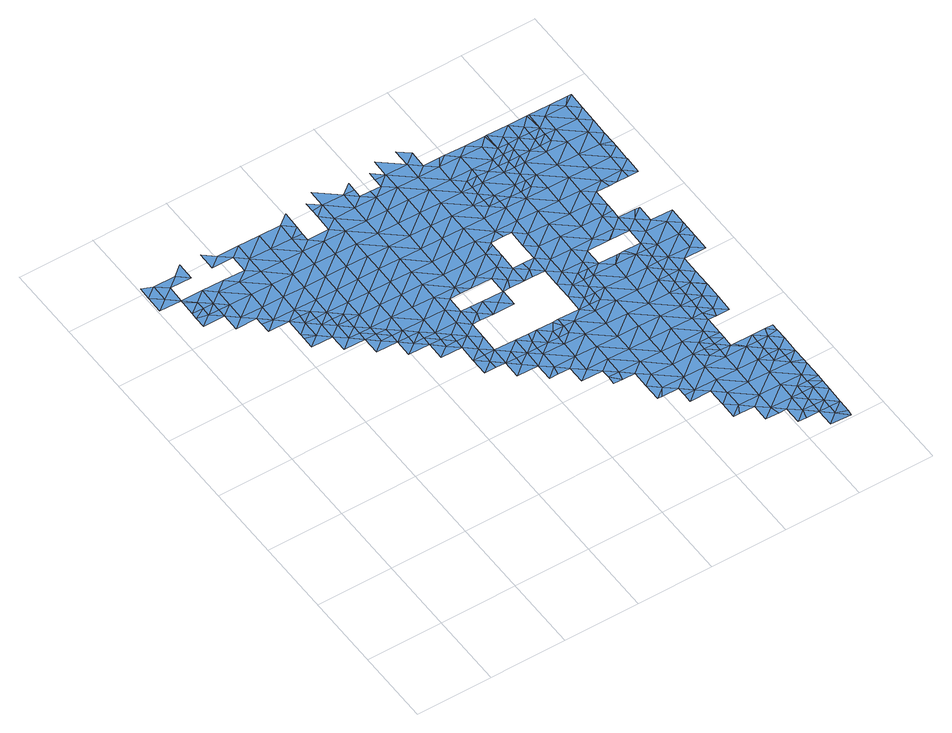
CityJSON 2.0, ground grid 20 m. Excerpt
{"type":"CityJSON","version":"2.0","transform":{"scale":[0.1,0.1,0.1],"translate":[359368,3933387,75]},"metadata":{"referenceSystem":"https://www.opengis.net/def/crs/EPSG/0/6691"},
"CityObjects":{
"waterbody1":{"type":"WaterBody","attributes":{"name":"9","class":"1140","function":"1","WaterBodyRiverFloodingRiskAttribute.description":"5","WaterBodyRiverFloodingRiskAttribute.rankOrg":"1","WaterBodyRiverFloodingRiskAttribute.adminType":"2","WaterBodyRiverFloodingRiskAttribute.scale":"L1"},"geometry":[{"type":"MultiSurface","lod":"1","boundaries":[[[0,1,2]],[[0,3,1]],[[4,1,3]],[[0,2,5]],[[6,3,0]],[[5,6,0]],[[7,8,5]],[[7,9,8]],[[8,9,10]],[[11,3,6]],[[10,12,8]],[[13,5,8]],[[14,15,16]],[[13,8,12]],[[16,17,14]],[[15,18,16]],[[6,19,11]],[[20,14,17]],[[12,20,17]],[[12,21,13]],[[21,12,17]],[[18,22,16]],[[23,24,18]],[[11,19,25]],[[16,26,17]],[[23,27,24]],[[22,26,16]],[[26,21,17]],[[28,13,21]],[[24,22,18]],[[27,29,24]],[[30,28,21]],[[29,31,24]],[[30,21,26]],[[22,24,32]],[[31,29,33]],[[32,24,31]],[[34,30,26]],[[35,28,30]],[[36,37,38]],[[26,22,34]],[[33,39,31]],[[34,22,32]],[[40,35,30]],[[34,40,30]],[[37,36,41]],[[42,43,44]],[[39,42,44]],[[43,45,44]],[[31,39,46]],[[41,47,37]],[[32,31,48]],[[39,44,46]],[[41,35,49]],[[45,50,44]],[[35,40,49]],[[48,31,46]],[[51,52,53]],[[51,54,55]],[[34,32,56]],[[51,53,54]],[[41,49,47]],[[56,32,48]],[[40,34,56]],[[57,49,40]],[[58,55,59]],[[55,54,59]],[[50,58,59]],[[53,60,54]],[[44,50,61]],[[46,44,62]],[[40,56,57]],[[50,59,61]],[[62,44,61]],[[63,64,60]],[[63,65,64]],[[48,46,66]],[[49,57,67]],[[47,49,68]],[[64,65,69]],[[66,46,62]],[[54,60,70]],[[49,67,68]],[[59,54,71]],[[56,48,72]],[[60,64,70]],[[69,73,64]],[[72,48,66]],[[72,74,56]],[[74,67,57]],[[54,70,71]],[[61,59,75]],[[57,56,74]],[[64,76,70]],[[77,78,79]],[[59,71,75]],[[62,61,80]],[[73,77,81]],[[77,79,81]],[[64,73,76]],[[61,75,80]],[[66,62,82]],[[67,74,83]],[[68,67,84]],[[73,81,76]],[[79,85,81]],[[84,67,83]],[[62,80,82]],[[70,76,86]],[[71,70,87]],[[88,89,90]],[[72,66,91]],[[90,89,92]],[[70,86,87]],[[93,94,85]],[[66,82,91]],[[83,74,95]],[[94,88,90]],[[93,88,94]],[[75,71,96]],[[74,72,97]],[[92,98,90]],[[81,85,99]],[[83,100,84]],[[97,72,91]],[[101,83,95]],[[71,87,96]],[[76,81,102]],[[103,94,90]],[[95,74,97]],[[80,75,104]],[[83,101,100]],[[85,94,99]],[[103,90,98]],[[100,105,84]],[[81,99,102]],[[75,96,104]],[[86,76,106]],[[107,99,94]],[[82,80,108]],[[103,107,94]],[[97,109,95]],[[76,102,106]],[[80,104,108]],[[87,86,110]],[[91,82,111]],[[102,99,112]],[[86,106,110]],[[99,107,112]],[[82,108,111]],[[96,87,113]],[[114,109,97]],[[115,106,102]],[[97,91,114]],[[112,115,102]],[[87,110,113]],[[91,111,114]],[[104,96,116]],[[112,107,117]],[[107,118,117]],[[96,113,116]],[[119,112,117]],[[108,120,111]],[[108,104,120]],[[118,121,117]],[[122,109,123]],[[110,106,124]],[[109,114,123]],[[106,115,124]],[[125,126,122]],[[104,116,120]],[[117,127,119]],[[111,128,114]],[[126,125,129]],[[115,130,124]],[[113,110,131]],[[122,123,125]],[[117,121,127]],[[114,132,123]],[[110,124,131]],[[111,120,128]],[[133,127,121]],[[116,113,134]],[[124,130,135]],[[113,131,134]],[[114,128,132]],[[136,133,121]],[[120,116,137]],[[125,123,138]],[[139,131,124]],[[140,124,135]],[[116,134,137]],[[123,132,138]],[[141,127,133]],[[128,120,142]],[[143,125,144]],[[120,137,142]],[[136,141,133]],[[128,145,132]],[[125,138,144]],[[139,124,140]],[[135,146,140]],[[134,131,147]],[[128,142,148]],[[147,131,139]],[[145,128,148]],[[144,138,149]],[[137,134,150]],[[138,132,151]],[[150,134,147]],[[146,152,140]],[[153,154,141]],[[155,156,144]],[[157,139,140]],[[155,144,149]],[[132,145,151]],[[149,138,151]],[[142,137,158]],[[146,141,154]],[[158,137,150]],[[152,146,154]],[[148,142,159]],[[148,160,145]],[[161,149,151]],[[153,162,154]],[[157,140,152]],[[159,142,158]],[[163,151,145]],[[147,139,164]],[[165,152,154]],[[166,161,151]],[[164,139,157]],[[165,154,162]],[[160,148,159]],[[150,147,167]],[[168,157,152]],[[167,147,164]],[[163,145,160]],[[152,165,168]],[[166,151,163]],[[158,150,169]],[[165,162,170]],[[162,171,170]],[[157,172,164]],[[173,174,175]],[[176,157,168]],[[169,150,167]],[[177,160,159]],[[165,170,178]],[[157,176,172]],[[159,158,179]],[[175,180,173]],[[181,166,163]],[[182,166,181]],[[179,158,169]],[[183,182,181]],[[170,171,184]],[[185,178,170]],[[186,174,173]],[[187,174,186]],[[180,188,173]],[[189,184,187]],[[167,164,190]],[[185,170,184]],[[177,159,179]],[[164,172,190]],[[163,160,177]],[[191,181,163]],[[192,186,173]],[[189,187,186]],[[188,192,173]],[[180,193,188]],[[194,185,184]],[[169,167,195]],[[172,196,190]],[[189,194,184]],[[197,198,181]],[[191,163,177]],[[167,190,195]],[[191,197,181]],[[199,200,186]],[[186,192,199]],[[201,190,196]],[[179,169,202]],[[189,186,200]],[[185,203,204]],[[203,185,194]],[[169,195,202]],[[177,179,205]],[[201,206,190]],[[207,191,177]],[[208,195,190]],[[189,209,194]],[[179,202,205]],[[201,204,210]],[[211,197,191]],[[204,203,210]],[[189,200,212]],[[206,208,190]],[[213,212,200]],[[202,195,214]],[[207,177,205]],[[194,215,203]],[[206,201,210]],[[216,217,197]],[[209,189,212]],[[218,219,202]],[[211,216,197]],[[218,202,214]],[[205,202,219]],[[220,191,207]],[[214,195,208]],[[203,221,210]],[[211,191,220]],[[213,222,212]],[[215,194,209]],[[223,224,205]],[[223,205,219]],[[207,205,224]],[[210,225,206]],[[226,209,212]],[[227,214,208]],[[222,226,212]],[[221,203,215]],[[211,220,228]],[[229,220,207]],[[206,230,208]],[[225,210,221]],[[226,231,209]],[[227,208,232]],[[207,224,233]],[[230,232,208]],[[228,220,234]],[[215,209,231]],[[233,224,235]],[[230,206,225]],[[229,207,233]],[[215,236,221]],[[237,238,239]],[[234,220,229]],[[235,240,233]],[[239,241,242]],[[221,243,225]],[[226,244,231]],[[215,231,236]],[[245,232,230]],[[239,238,241]],[[246,247,248]],[[243,221,236]],[[225,249,230]],[[246,242,247]],[[233,250,229]],[[238,251,241]],[[242,241,247]],[[230,252,245]],[[234,229,253]],[[244,254,231]],[[249,225,243]],[[233,240,250]],[[255,248,256]],[[231,257,236]],[[248,247,256]],[[258,255,256]],[[259,241,251]],[[260,254,244]],[[254,257,231]],[[247,241,259]],[[250,240,261]],[[229,262,253]],[[263,230,249]],[[264,258,265]],[[252,230,263]],[[258,256,265]],[[266,264,265]],[[229,250,262]],[[267,247,259]],[[256,247,267]],[[261,268,250]],[[269,266,270]],[[260,271,254]],[[243,236,272]],[[273,274,275]],[[276,256,267]],[[266,265,270]],[[277,269,270]],[[274,252,263]],[[273,252,274]],[[278,256,276]],[[272,236,257]],[[265,256,278]],[[268,261,279]],[[268,280,250]],[[281,253,262]],[[275,282,283]],[[284,285,286]],[[287,270,265]],[[262,250,280]],[[284,277,285]],[[249,243,288]],[[278,287,265]],[[277,270,285]],[[282,275,274]],[[283,289,279]],[[254,290,257]],[[288,243,272]],[[291,271,286]],[[290,254,271]],[[263,292,274]],[[262,280,281]],[[291,286,285]],[[289,283,282]],[[263,249,292]],[[290,293,257]],[[257,294,272]],[[287,295,270]],[[281,280,296]],[[291,297,271]],[[249,288,292]],[[270,298,285]],[[294,257,293]],[[274,299,282]],[[280,300,296]],[[301,289,282]],[[290,271,297]],[[294,302,272]],[[295,298,270]],[[300,280,303]],[[288,272,302]],[[285,304,291]],[[305,301,282]],[[274,292,299]],[[306,295,287]],[[307,290,297]],[[291,308,297]],[[298,304,285]],[[309,292,288]],[[303,310,300]],[[311,296,300]],[[305,282,299]],[[308,312,297]],[[310,311,300]],[[288,302,309]],[[308,291,304]],[[292,313,299]],[[307,297,312]],[[314,309,302]],[[315,301,305]],[[298,295,316]],[[295,306,316]],[[316,317,298]],[[292,309,313]],[[310,318,311]],[[298,319,304]],[[317,319,298]],[[320,308,304]],[[314,321,309]],[[310,322,318]],[[315,305,323]],[[299,313,324]],[[305,299,325]],[[319,320,304]],[[326,313,309]],[[325,299,324]],[[322,327,318]],[[323,305,325]],[[326,309,321]],[[311,318,328]],[[327,328,318]],[[329,324,313]],[[330,327,331]],[[326,329,313]],[[330,323,325]],[[331,323,330]],[[321,332,326]],[[328,327,333]],[[334,333,327]],[[335,325,324]],[[330,334,327]],[[332,336,326]],[[337,324,329]],[[338,329,326]],[[335,324,337]],[[330,325,335]],[[338,326,336]],[[339,334,330]],[[340,333,334]],[[341,337,329]],[[342,341,329]],[[342,329,338]],[[339,330,335]],[[343,340,334]],[[341,344,337]],[[339,343,334]],[[345,335,337]],[[345,337,344]],[[346,339,335]],[[346,335,345]],[[347,343,339]],[[346,347,339]],[[348,340,343]],[[343,349,348]],[[343,347,349]]]}]},
"waterbody2":{"type":"WaterBody","attributes":{"name":"9","class":"1140","function":"1","WaterBodyRiverFloodingRiskAttribute.description":"5","WaterBodyRiverFloodingRiskAttribute.rankOrg":"2","WaterBodyRiverFloodingRiskAttribute.adminType":"2","WaterBodyRiverFloodingRiskAttribute.scale":"L1"},"geometry":[{"type":"MultiSurface","lod":"1","boundaries":[[[12,10,350]],[[350,351,14]],[[350,14,20]],[[352,10,9]],[[350,352,351]],[[12,350,20]],[[10,352,350]]]}]},
"waterbody3":{"type":"WaterBody","attributes":{"name":"9","class":"1140","function":"1","WaterBodyRiverFloodingRiskAttribute.description":"5","WaterBodyRiverFloodingRiskAttribute.rankOrg":"2","WaterBodyRiverFloodingRiskAttribute.adminType":"2","WaterBodyRiverFloodingRiskAttribute.scale":"L1"},"geometry":[{"type":"MultiSurface","lod":"1","boundaries":[[[353,354,355]],[[43,354,353]],[[354,43,356]],[[353,55,58]],[[42,39,357]],[[33,357,39]],[[357,356,43]],[[354,356,358]],[[354,359,355]],[[357,43,42]],[[45,353,50]],[[58,50,353]],[[51,55,355]],[[52,51,355]],[[52,355,359]],[[355,55,353]],[[45,43,353]],[[33,29,357]],[[29,360,357]],[[360,356,357]],[[361,356,360]],[[358,356,361]]]}]},
"waterbody4":{"type":"WaterBody","attributes":{"name":"9","class":"1140","function":"1","WaterBodyRiverFloodingRiskAttribute.description":"5","WaterBodyRiverFloodingRiskAttribute.rankOrg":"2","WaterBodyRiverFloodingRiskAttribute.adminType":"2","WaterBodyRiverFloodingRiskAttribute.scale":"L1"},"geometry":[{"type":"MultiSurface","lod":"1","boundaries":[[[53,52,362]],[[65,63,362]],[[63,53,362]],[[53,63,60]],[[65,362,363]],[[52,363,362]]]}]},
"waterbody5":{"type":"WaterBody","attributes":{"name":"9","class":"1140","function":"1","WaterBodyRiverFloodingRiskAttribute.description":"5","WaterBodyRiverFloodingRiskAttribute.rankOrg":"2","WaterBodyRiverFloodingRiskAttribute.adminType":"2","WaterBodyRiverFloodingRiskAttribute.scale":"L1"},"geometry":[{"type":"MultiSurface","lod":"1","boundaries":[[[69,65,364]],[[65,365,364]],[[78,364,365]],[[78,77,364]],[[69,364,73]],[[77,73,364]]]}]},
"waterbody6":{"type":"WaterBody","attributes":{"name":"9","class":"1140","function":"1","WaterBodyRiverFloodingRiskAttribute.description":"5","WaterBodyRiverFloodingRiskAttribute.rankOrg":"2","WaterBodyRiverFloodingRiskAttribute.adminType":"2","WaterBodyRiverFloodingRiskAttribute.scale":"L1"},"geometry":[{"type":"MultiSurface","lod":"1","boundaries":[[[88,93,366]],[[366,367,88]],[[79,78,366]],[[79,93,85]],[[78,367,366]],[[366,93,79]]]}]},
"waterbody7":{"type":"WaterBody","attributes":{"name":"9","class":"1140","function":"1","WaterBodyRiverFloodingRiskAttribute.description":"5","WaterBodyRiverFloodingRiskAttribute.rankOrg":"2","WaterBodyRiverFloodingRiskAttribute.adminType":"2","WaterBodyRiverFloodingRiskAttribute.scale":"L1"},"geometry":[{"type":"MultiSurface","lod":"1","boundaries":[[[92,89,368]],[[98,92,368]],[[89,369,368]],[[370,368,369]],[[371,368,370]],[[98,368,371]]]}]},
"waterbody8":{"type":"WaterBody","attributes":{"name":"9","class":"1140","function":"1","WaterBodyRiverFloodingRiskAttribute.description":"5","WaterBodyRiverFloodingRiskAttribute.rankOrg":"1","WaterBodyRiverFloodingRiskAttribute.adminType":"2","WaterBodyRiverFloodingRiskAttribute.scale":"L1"},"geometry":[{"type":"MultiSurface","lod":"1","boundaries":[[[372,373,374]],[[375,376,377]],[[378,377,376]],[[374,98,371]],[[378,379,380]],[[381,382,383]],[[377,378,384]],[[376,382,379]],[[382,376,375]],[[383,382,375]],[[383,385,373]],[[371,372,374]],[[383,375,386]],[[386,385,383]],[[385,98,374]],[[383,373,381]],[[379,378,376]],[[385,374,373]]]}]},
"waterbody9":{"type":"WaterBody","attributes":{"name":"9","class":"1140","function":"1","WaterBodyRiverFloodingRiskAttribute.description":"5","WaterBodyRiverFloodingRiskAttribute.rankOrg":"2","WaterBodyRiverFloodingRiskAttribute.adminType":"2","WaterBodyRiverFloodingRiskAttribute.scale":"L1"},"geometry":[{"type":"MultiSurface","lod":"1","boundaries":[[[387,388,389]],[[388,387,390]],[[391,390,387]],[[390,391,392]],[[391,393,392]],[[391,394,393]],[[391,395,394]],[[396,395,391]],[[396,397,395]],[[396,387,398]],[[399,395,397]],[[400,395,399]],[[400,401,395]],[[394,395,401]],[[402,394,401]],[[403,394,402]],[[394,403,404]],[[405,404,403]],[[406,407,393]],[[393,407,408]],[[407,409,408]],[[408,409,410]],[[408,410,411]],[[411,410,412]],[[412,410,413]],[[414,413,415]],[[415,416,417]],[[418,419,416]],[[420,421,422]],[[420,422,423]],[[423,422,424]],[[425,258,264]],[[264,266,425]],[[426,425,266]],[[427,428,426]],[[428,429,430]],[[199,192,430]],[[188,193,419]],[[430,429,222]],[[431,432,433]],[[222,429,434]],[[426,266,269]],[[269,277,426]],[[427,426,277]],[[427,277,284]],[[427,429,428]],[[435,434,429]],[[435,429,427]],[[435,427,436]],[[436,427,286]],[[284,286,427]],[[423,424,437]],[[438,423,439]],[[439,423,437]],[[402,439,437]],[[398,387,389]],[[440,388,390]],[[387,396,391]],[[441,440,442]],[[390,443,440]],[[444,445,446]],[[393,408,392]],[[394,404,393]],[[379,431,380]],[[447,384,378]],[[439,401,448]],[[439,402,401]],[[449,450,451]],[[451,450,437]],[[452,451,437]],[[424,452,437]],[[453,454,455]],[[455,456,453]],[[457,458,420]],[[457,420,456]],[[456,420,459]],[[440,443,442]],[[411,460,443]],[[444,460,445]],[[444,433,461]],[[461,433,462]],[[462,463,464]],[[465,464,463]],[[466,465,463]],[[371,467,468]],[[467,466,468]],[[400,469,448]],[[470,448,469]],[[470,438,448]],[[470,471,438]],[[471,470,472]],[[420,423,459]],[[442,473,441]],[[474,472,470]],[[471,475,476]],[[471,476,438]],[[476,459,438]],[[476,453,459]],[[476,477,453]],[[476,478,477]],[[479,480,477]],[[481,480,479]],[[482,480,481]],[[483,480,482]],[[430,222,213]],[[213,199,430]],[[200,199,213]],[[180,175,484]],[[193,416,419]],[[447,175,384]],[[447,484,175]],[[378,380,447]],[[447,380,446]],[[412,414,460]],[[445,460,414]],[[414,415,445]],[[417,445,415]],[[380,431,446]],[[446,431,433]],[[446,433,444]],[[425,485,258]],[[486,487,485]],[[488,242,487]],[[410,409,488]],[[407,489,409]],[[449,490,450]],[[491,424,422]],[[492,422,421]],[[458,421,420]],[[480,454,453]],[[477,480,453]],[[453,456,459]],[[459,423,438]],[[475,478,476]],[[438,439,448]],[[474,470,469]],[[448,401,400]],[[466,373,468]],[[373,372,468]],[[372,371,468]],[[483,454,480]],[[390,392,443]],[[422,492,493]],[[473,494,441]],[[450,402,437]],[[450,403,402]],[[450,495,403]],[[495,405,403]],[[393,404,406]],[[392,411,443]],[[422,493,491]],[[408,411,392]],[[446,445,417]],[[446,417,447]],[[447,417,484]],[[484,417,416]],[[460,411,412]],[[496,450,490]],[[496,495,450]],[[489,497,409]],[[237,409,497]],[[237,488,409]],[[239,488,237]],[[488,239,242]],[[487,242,246]],[[246,248,487]],[[487,248,485]],[[485,248,255]],[[255,258,485]],[[379,382,431]],[[382,432,431]],[[381,432,382]],[[381,373,432]],[[373,466,432]],[[463,432,466]],[[433,432,463]],[[462,433,463]],[[461,462,498]],[[499,461,498]],[[484,416,193]],[[500,461,499]],[[500,444,461]],[[444,500,460]],[[460,500,443]],[[443,500,442]],[[442,500,499]],[[442,499,473]],[[484,193,180]],[[419,192,188]],[[192,419,430]],[[430,419,428]],[[418,428,419]],[[428,418,426]],[[426,418,425]],[[425,486,485]],[[418,486,425]],[[416,486,418]],[[486,416,415]],[[486,415,413]],[[413,487,486]],[[413,488,487]],[[410,488,413]],[[413,414,412]]]}]},
"waterbody10":{"type":"WaterBody","attributes":{"name":"9","class":"1140","function":"1","WaterBodyRiverFloodingRiskAttribute.description":"5","WaterBodyRiverFloodingRiskAttribute.rankOrg":"1","WaterBodyRiverFloodingRiskAttribute.adminType":"2","WaterBodyRiverFloodingRiskAttribute.scale":"L1"},"geometry":[{"type":"MultiSurface","lod":"1","boundaries":[[[489,407,501]],[[404,405,406]],[[406,405,501]],[[405,495,501]],[[497,489,502]],[[406,501,407]],[[502,501,495]],[[489,501,502]]]}]},
"waterbody11":{"type":"WaterBody","attributes":{"name":"9","class":"1140","function":"1","WaterBodyRiverFloodingRiskAttribute.description":"5","WaterBodyRiverFloodingRiskAttribute.rankOrg":"2","WaterBodyRiverFloodingRiskAttribute.adminType":"2","WaterBodyRiverFloodingRiskAttribute.scale":"L1"},"geometry":[{"type":"MultiSurface","lod":"1","boundaries":[[[503,482,504]],[[505,506,504]],[[507,504,506]],[[508,504,507]],[[503,504,508]],[[482,505,504]]]}]},
"waterbody12":{"type":"WaterBody","attributes":{"name":"9","class":"1140","function":"1","WaterBodyRiverFloodingRiskAttribute.description":"5","WaterBodyRiverFloodingRiskAttribute.rankOrg":"1","WaterBodyRiverFloodingRiskAttribute.adminType":"2","WaterBodyRiverFloodingRiskAttribute.scale":"L1"},"geometry":[{"type":"MultiSurface","lod":"1","boundaries":[[[483,482,509]],[[509,510,511]],[[455,454,511]],[[454,509,511]],[[483,509,454]],[[508,510,509]],[[457,456,511]],[[510,512,511]],[[512,457,511]],[[512,458,457]],[[503,508,509]],[[503,509,482]],[[511,456,455]]]}]},
"waterbody13":{"type":"WaterBody","attributes":{"name":"9","class":"1140","function":"1","WaterBodyRiverFloodingRiskAttribute.description":"5","WaterBodyRiverFloodingRiskAttribute.rankOrg":"2","WaterBodyRiverFloodingRiskAttribute.adminType":"2","WaterBodyRiverFloodingRiskAttribute.scale":"L1"},"geometry":[{"type":"MultiSurface","lod":"1","boundaries":[[[218,214,513]],[[513,214,227]],[[283,514,275]],[[245,273,515]],[[516,513,515]],[[513,232,515]],[[227,232,513]],[[273,275,515]],[[515,275,514]],[[515,514,516]],[[252,273,245]],[[245,515,232]],[[235,516,240]],[[261,240,514]],[[240,516,514]],[[235,223,516]],[[224,223,235]],[[223,219,516]],[[516,219,513]],[[219,218,513]],[[514,279,261]],[[283,279,514]]]}]},
"waterbody14":{"type":"WaterBody","attributes":{"name":"9","class":"1140","function":"1","WaterBodyRiverFloodingRiskAttribute.description":"5","WaterBodyRiverFloodingRiskAttribute.rankOrg":"1","WaterBodyRiverFloodingRiskAttribute.adminType":"2","WaterBodyRiverFloodingRiskAttribute.scale":"L1"},"geometry":[{"type":"MultiSurface","lod":"1","boundaries":[[[517,518,519]],[[519,518,520]],[[520,521,519]],[[519,451,517]],[[449,451,519]],[[449,519,490]],[[519,521,490]],[[521,520,522]],[[424,491,517]],[[452,424,517]],[[517,451,452]],[[491,493,517]],[[493,518,517]]]}]},
"waterbody15":{"type":"WaterBody","attributes":{"name":"9","class":"1140","function":"1","WaterBodyRiverFloodingRiskAttribute.description":"5","WaterBodyRiverFloodingRiskAttribute.rankOrg":"2","WaterBodyRiverFloodingRiskAttribute.adminType":"2","WaterBodyRiverFloodingRiskAttribute.scale":"L1"},"geometry":[{"type":"MultiSurface","lod":"1","boundaries":[[[331,315,323]],[[327,322,523]],[[322,310,523]],[[310,524,301]],[[289,301,524]],[[315,331,523]],[[280,268,303]],[[279,524,268]],[[279,289,524]],[[301,523,310]],[[331,327,523]],[[303,268,524]],[[315,523,301]],[[524,310,303]]]}]}
},
"vertices":[
[31,1156,16],[3,1179,16],[2,1133,16],[32,1202,16],[4,1213,16],[59,1132,16],[60,1178,16],[59,1124,16],[87,1108,16],[58,1086,16],[87,1085,16],[89,1201,16],[115,1085,16],[116,1131,16],[114,1039,16],[114,992,16],[142,1015,16],[143,1061,16],[170,992,16],[117,1177,16],[115,1062,16],[144,1108,16],[199,1014,16],[170,973,16],[198,968,16],[117,1224,16],[200,1060,16],[170,945,16],[172,1130,16],[226,944,16],[200,1107,16],[255,967,16],[256,1013,16],[255,944,16],[256,1060,16],[229,1129,16],[173,1176,16],[202,1199,16],[174,1223,16],[283,944,15],[257,1106,16],[230,1176,16],[283,920,15],[282,897,15],[311,920,15],[311,897,15],[312,966,15],[259,1198,16],[312,1012,15],[258,1152,16],[339,896,15],[338,827,15],[337,804,15],[366,804,15],[366,827,15],[338,850,15],[313,1059,15],[314,1105,15],[338,873,15],[367,873,15],[394,803,15],[368,919,15],[368,965,15],[394,780,15],[422,780,15],[393,757,15],[369,1012,15],[315,1151,15],[315,1197,16],[422,756,15],[423,826,15],[423,872,15],[370,1058,15],[450,756,15],[370,1104,15],[424,918,15],[479,779,15],[450,733,15],[449,710,15],[478,709,15],[425,964,15],[478,732,15],[426,1011,15],[371,1150,15],[372,1196,16],[506,709,15],[479,825,15],[480,871,15],[505,663,14],[504,616,14],[533,639,14],[426,1057,15],[533,616,14],[506,686,14],[534,685,14],[399,1127,15],[481,917,15],[427,1103,15],[561,616,14],[535,732,15],[400,1173,16],[399,1148,16],[535,778,15],[562,662,14],[482,964,15],[401,1219,16],[536,824,15],[563,708,14],[482,1010,15],[456,1126,15],[537,870,15],[483,1056,15],[563,754,15],[538,916,15],[484,1102,15],[564,800,15],[538,963,15],[591,731,14],[583,708,14],[588,754,15],[539,1009,15],[619,707,14],[457,1172,16],[485,1148,15],[593,823,14],[485,1195,16],[457,1192,16],[620,753,14],[540,1055,15],[457,1218,16],[592,800,15],[593,869,14],[540,1101,15],[648,730,14],[594,916,14],[621,800,14],[676,706,14],[595,962,15],[541,1148,15],[650,868,14],[649,822,14],[677,752,14],[596,1008,15],[486,1241,16],[542,1194,16],[597,1100,15],[677,799,14],[651,915,14],[596,1054,15],[570,1170,15],[652,961,15],[598,1147,15],[706,821,14],[694,752,14],[705,775,14],[570,1193,16],[571,1216,16],[707,868,14],[652,1007,15],[653,1053,15],[654,1100,15],[598,1170,15],[733,752,14],[655,1146,15],[708,914,14],[734,798,14],[627,1169,15],[708,960,15],[735,844,14],[709,1006,15],[762,774,14],[755,751,14],[736,890,14],[817,635,13],[789,658,13],[788,612,13],[735,881,14],[710,1099,15],[760,797,14],[710,1052,15],[816,612,13],[655,1192,15],[627,1192,15],[627,1216,15],[790,751,14],[791,797,14],[817,681,13],[789,704,14],[845,634,13],[818,727,14],[764,913,14],[711,1145,15],[845,657,13],[844,611,13],[819,773,14],[765,959,15],[770,890,14],[712,1191,15],[656,1238,15],[846,680,13],[846,704,13],[792,889,14],[766,1005,15],[819,820,14],[791,843,14],[766,1052,15],[821,912,14],[767,1098,15],[822,958,15],[875,772,13],[820,866,14],[740,1168,15],[875,726,13],[874,703,13],[794,982,15],[876,819,13],[741,1214,15],[713,1237,15],[794,1005,15],[794,1028,15],[768,1144,15],[877,865,13],[903,703,13],[795,1051,15],[795,1074,15],[878,911,13],[903,749,13],[822,981,15],[783,1167,15],[824,1143,15],[878,957,14],[932,772,13],[850,981,14],[824,1097,15],[797,1167,15],[823,1074,15],[933,818,13],[1012,424,13],[1032,423,13],[1012,447,13],[852,1073,14],[1040,446,13],[1012,470,13],[933,864,13],[960,748,13],[879,980,14],[1013,493,13],[1041,492,13],[1013,516,13],[934,910,13],[880,1096,14],[1068,423,13],[907,980,14],[853,1166,14],[989,771,13],[1013,539,13],[1042,539,13],[989,817,13],[1014,562,13],[1069,469,13],[963,748,13],[880,1073,14],[881,1142,14],[935,956,14],[1014,585,13],[1042,585,13],[1014,608,13],[1070,515,13],[909,1096,14],[1015,632,13],[1043,631,13],[1017,747,13],[990,863,13],[907,1003,14],[936,1003,14],[908,1026,14],[1070,517,13],[1015,655,13],[1070,561,13],[908,1072,14],[909,1119,14],[905,1165,14],[936,1049,14],[908,1049,14],[1016,678,13],[1044,677,13],[1016,701,13],[1071,608,13],[991,909,13],[937,1072,14],[1017,793,13],[1045,724,13],[992,956,14],[1018,818,13],[1018,840,13],[1100,630,13],[910,1165,14],[1045,770,13],[1101,676,13],[992,1002,14],[938,1141,14],[965,1072,14],[1019,886,13],[937,1118,14],[1101,723,13],[993,1048,14],[1128,607,13],[1061,793,13],[1073,746,13],[1048,908,13],[966,1118,14],[967,1164,14],[1074,792,13],[1048,955,14],[1054,885,13],[993,1071,14],[1129,653,13],[1129,683,13],[994,1140,14],[1129,699,13],[1130,745,13],[1075,885,13],[994,1117,14],[1022,1071,14],[1049,1001,14],[1050,1047,14],[1104,908,13],[1022,1117,14],[1018,1163,14],[1105,954,14],[1050,1093,14],[1022,1094,14],[1105,884,13],[1023,1163,14],[1051,1139,14],[1106,1046,14],[1132,884,13],[1106,1000,14],[1133,930,14],[1107,1092,14],[1080,1162,14],[1134,976,14],[1133,931,14],[1108,1139,14],[1134,992,14],[1134,1023,14],[1135,1069,14],[1136,1115,14],[1126,1161,14],[1137,1161,14],
[86,1062,16],[58,1040,16],[58,1069,16],
[310,874,15],[281,851,15],[309,828,15],[253,875,15],[254,921,15],[225,852,15],[281,805,15],[226,898,15],[225,883,15],
[365,780,15],[337,758,15],
[421,733,15],[393,711,15],
[477,686,14],[449,664,14],
[532,593,14],[504,570,14],[534,570,14],[560,569,14],
[589,569,13],[617,568,13],[589,592,13],[674,614,13],[702,590,13],[717,613,13],[731,590,13],[702,567,13],[730,567,13],[645,568,13],[674,568,13],[646,591,13],[731,613,13],[618,615,13],[653,614,13],
[811,311,13],[783,335,13],[783,289,13],[812,357,13],[868,310,13],[869,356,13],[925,356,13],[925,309,13],[867,264,13],[839,288,13],[839,264,13],[795,288,13],[839,241,13],[895,241,13],[924,263,13],[981,262,13],[981,308,13],[953,332,13],[982,332,13],[954,355,13],[954,378,13],[926,402,13],[983,401,13],[927,448,13],[870,403,13],[870,449,13],[928,494,13],[871,495,13],[872,541,13],[872,588,13],[815,542,13],[929,587,13],[873,634,13],[1093,168,13],[1121,191,13],[1093,214,13],[1037,215,13],[1065,238,13],[986,586,13],[986,632,13],[987,678,13],[930,633,13],[931,679,13],[874,680,13],[702,544,13],[645,545,13],[701,498,13],[951,702,13],[959,702,13],[971,702,13],[1037,261,13],[979,170,13],[980,216,13],[784,381,13],[751,381,13],[756,404,13],[813,404,13],[758,497,13],[814,496,13],[758,543,13],[759,589,13],[923,217,13],[1066,307,13],[1038,308,13],[1066,284,13],[1066,261,13],[1035,123,13],[1063,99,13],[1063,122,13],[1064,145,13],[1092,145,13],[1121,145,13],[1036,169,13],[814,450,13],[700,452,13],[672,475,13],[644,499,13],[639,476,13],[616,476,13],[616,522,13],[560,523,13],[588,546,13],[895,194,13],[923,171,13],[951,147,13],[910,148,13],[728,405,13],[894,148,13],[950,101,13],[978,124,13],[1006,100,13],[986,100,13],[1006,54,13],[1034,77,13],[1027,54,13],[1062,53,13],[1063,76,13],[816,588,13],[985,540,13],[928,540,13],[984,493,13],[984,447,13],[982,378,13],[1067,330,13],[1094,237,13],[1121,203,13],[1122,237,13],[727,382,13],[1010,331,13],[1018,331,13],[1011,377,13],[672,429,13],[728,428,13],[757,451,13],
[982,355,13],[1011,359,13],
[1091,53,13],[1090,29,13],[1062,7,13],[1118,6,10],[1119,21,11],[1119,52,13],
[1091,76,13],[1120,98,13],[1092,122,13],[1120,125,13],
[822,1004,15],[880,1050,14],[879,1004,14],[823,1051,15],
[1094,260,13],[1123,283,13],[1095,307,13],[1123,311,13],[1103,330,13],[1123,329,13],
[994,1094,14],[937,1095,14]
]}
